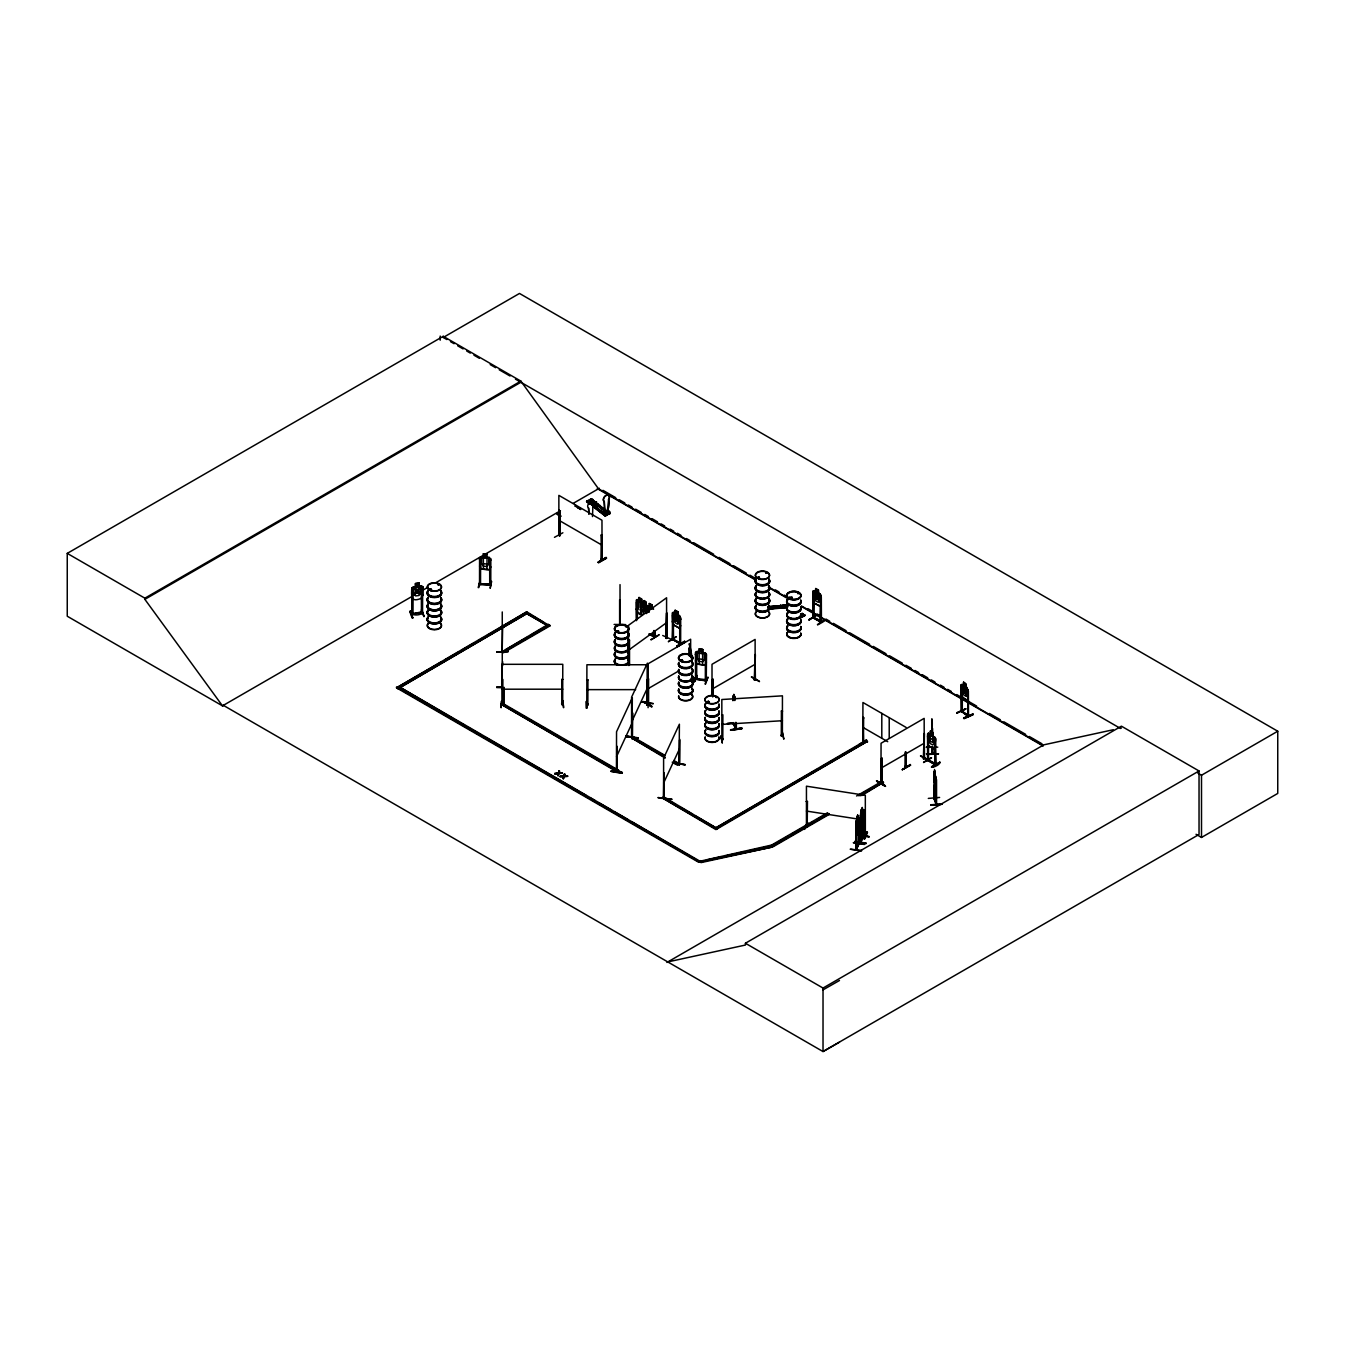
<?xml version="1.0" encoding="UTF-8"?>
<svg xmlns="http://www.w3.org/2000/svg" width="1345" height="1345" viewBox="0 0 1345 1345"><rect width="100%" height="100%" fill="white"/><g stroke="black" fill="none" stroke-linecap="round" stroke-linejoin="round"><path stroke-width="1.5" d="M931.934 733.546L931.866 718.818L932.001 722.063M614.11 624.45L625.543 624.584M932.354 734.034L930.757 733.109L930.757 732.1L932.354 733.008L932.102 728.267L932.001 729.528M931.917 721.004L932.102 727.292M932.001 729.225L932.102 724.047L932.035 726.182M932.035 731.899L931.984 733.26L931.816 727.712M592.489 516.564L592.876 506.241A3.816 2.488 -52.4 0 0 592.876 501.836A3.816 2.488 -52.4 0 0 588.555 503.702A3.816 2.488 -52.4 0 0 588.555 508.091L588.875 513.958M604.813 513.218L604.174 501.5A3.816 2.488 -52.4 0 1 604.174 497.095A3.816 2.488 -52.4 0 1 608.495 495.229A3.816 2.488 -52.4 0 1 608.495 499.634C611.269 503.803 605.872 514.513 607.049 510.932M607.183 512.075L608.629 499.735A3.816 2.488 -52.4 0 0 608.629 495.347A3.816 2.488 -52.4 0 0 604.325 497.213A3.816 2.488 -52.4 0 0 604.325 501.601L604.947 513.319M858.278 829.024C860.279 817.39 856.177 840.474 855.79 831.63M862.851 821.375C864.751 809.589 861.052 832.908 860.262 823.88M616.447 771.761L616.548 731.747L632.318 697.752L632.049 738.338L632.738 736.925M617.187 770.315L616.918 771.811L500.861 704.107L502.425 703.2L618.616 770.282L617.052 771.963L617.187 746.341L617.187 771.223M632.251 735.732L631.511 737.077M631.965 738.355L632.436 713.506M632.032 737.497L632.352 736.657M632.436 738.388L632.705 712.934M646.71 704.343L648.66 702.914L647.079 703.166M663.522 798.207L663.875 772.736L663.993 798.257L663.959 797.417M679.091 763.943C680.2 761.825 679.292 767.188 679.091 763.523L673.795 760.48M679.511 764.834L679.78 739.38M859.085 843.063L855.756 850.107L856.008 821.56L855.958 833.95M858.682 843.836L855.756 850.006M858.329 844.425L858.682 818.954L858.396 844.341M860.682 841.146C868.466 825.695 857.387 848.056 860.918 841.55M861.069 842.004L862.145 811.674L861.237 819.34M863.675 811.371L862.986 836.842L863.322 835.228M863.709 836.287L860.918 842.458M611.017 771.341C617.927 768.701 632.621 776.082 611.017 771.341L622.079 772.971M611.151 770.92L622.214 772.585M638.085 738.035L626.081 736.707L638.219 738.17M626.081 736.774L626.232 735.9L637.143 738.355M626.215 736.387L638.236 738.203M637.278 737.665L626.215 735.984M658.092 797.787C680.251 799.619 672.971 800.208 658.209 797.484M854.882 841.936L866.062 842.928M855 841.651L866.045 843.365M865.911 843.718L854.865 842.02L855.033 841.163M934.859 771.66L935.128 772.82C934.405 764.565 933.161 781.243 935.263 783.883L934.523 769.491M607.2 511.15C605.637 510.932 608.058 511.503 607.436 512.277M592.607 500.794L609.722 513.891L609.957 511.772L608.074 510.31L609.604 513.218L605.738 514.883L603.855 512.142L603.501 513.908L607.721 511.319L607.604 512.294M932.69 752.46L932.219 754.041L932.404 747.585M932.219 754.041L932.354 747.181M932.152 753.906L932.219 753.133M932.657 753.032L932.673 754.024L932.589 747.147M480.602 559.402L479.526 559.57L480.602 559.402L480.518 584.537M478.181 587.563L479.98 580.905M478.803 587.614L480.047 581.04M479.442 583.562L480.669 583.612L479.61 583.293M480.72 583.646C499.667 585.26 487.176 582.519 480.585 584.571M489.664 559.974L490.69 560.041L489.664 559.974L489.731 585.159L489.546 583.949M491.564 581.712L490.168 588.32L491.497 581.292M479.577 565.959L480.737 569.103L489.546 569.692L490.824 566.833M483.427 569.288L483.326 553.787L487.041 554.022L486.974 569.523M480.737 569.086L489.479 569.675M483.309 556.914L479.577 557.771L479.526 584.453L490.774 585.159L490.824 558.612L487.092 557.284M487.041 554.022L483.309 553.854M489.445 557.318L480.77 556.763L479.711 557.805L480.821 569.002M856.58 848.745L856.025 849.569M502.139 652.039L502.643 627.089M431.274 589.16L429.845 588.908M430.619 589.766L431.577 589.682M438.285 584.52L439.075 584.823L438.151 585.025M438.89 584.47L438.251 584.722M618.616 630.889L616.767 631.511M618.313 630.755L617.153 631.36L618.549 631.662M626.4 626.837L625.509 626.35M682.604 660.815C679.074 662.093 682.84 658.075 682.218 660.849M690.473 655.889L689.228 655.889L690.388 656.074M689.548 655.503L690.388 655.872L689.413 655.637M707.504 701.72L708.832 702.578L708.462 701.35M709.235 702.359L708.277 702.443M716.246 696.878L716.246 697.651M759.337 577.224L758.967 578.249L757.689 577.375M758.681 577.778L759.639 577.946M766.112 573.205L767.188 573.205M766.953 573.037L766.314 572.886M789.078 598.088L790.07 597.399M790.759 598.054L789.347 597.516M789.784 598.659L791.095 597.937M798.358 593.75L797.551 593.498M607.335 511.268L607.721 510.461M607.89 512.142L606.629 510.881L607.318 511.974M857.572 830.537L857.606 815.053L856.177 822.316L856.21 850.208L856.496 824.687M689.464 654.813L689.918 653.048M689.195 653.922L689.38 648.946M690.086 652.829L690.641 650.644L689.901 651.653L689.312 647.348M607.116 511.974C607.873 513.824 604.846 513.454 608.377 511.033L608.377 513.756L608.074 510.31M643.095 702.14C643.919 699.232 662.16 714.8 643.482 701.468M643.431 701.905L651.653 706.024M876.604 781.294C903.285 796.828 859.304 770.197 884.758 785.9M876.99 781.025L885.128 785.598M932.673 753.906L932.32 747.534M967.206 700.341L968.148 697.971M968.064 697.904L967.257 700.476L961.894 696.441L961.288 692.826M733.58 723.005L727.359 723.526L732.84 723.005M733.159 723.644L733.63 722.584M735.631 728.654L735.95 723.072M735.816 728.334L735.665 727.813M736.051 722.433L736.371 729.293L736.337 723.005M629.595 664.094L628.552 665.287L628.552 625.29L666.582 597.785L666.582 637.799C664.951 640.119 668.179 634.554 665.977 638.186M667.002 637.917L666.246 638.471L666.582 612.916L665.876 638.32M679.528 628.266L680.553 625.677L679.528 628.266L673.172 624.753L672.332 621.239M820.198 606.326L821.139 603.787L820.114 606.376L813.742 602.863L812.918 599.366M421.456 598.138L422.767 594.961L422.767 586.739L419.102 586.117L419.102 583.058L415.437 583.511L415.47 586.639L411.805 588.202C411.452 596.289 410.46 602.913 421.54 598.222L422.784 595.028M777.225 606.729L778.721 606.343M558.108 775.746L558.932 773.207L562.378 772.77L558.932 773.728L559.049 770.853L558.108 775.746L558.125 773.274M563.353 778.772L564.95 774.249L563.488 775.863L563.353 778.772L564.95 774.249M956.749 713.085L965.811 709.067M559.049 770.853L558.242 773.358L554.745 773.812L558.242 772.837M562.698 778.402L564.295 773.879M559.049 773.308L559.705 771.223M695.5 660.698L696.592 664.01L705.15 665.321L706.394 662.581M705.099 665.304L706.377 662.379M631.864 711.707L632.032 738.405M588.068 704.326L586.79 704.982L586.908 664.749L647.853 664.749L647.954 705.015L646.827 705.049L647.769 678.351M642.221 701.905L653.149 703.452M647.113 703.738L647.651 702.847M696.424 654.511L695.432 654.359L696.424 654.511L696.559 679.124M705.368 655.62L706.36 655.772L705.368 655.62L705.352 680.822L705.284 679.847M696.811 675.409L693.314 682.218L696.744 675.409M693.919 682.318L696.71 675.829M695.6 652.628L696.66 651.585L695.466 652.577L695.516 679.326L695.466 678.082M696.643 678.553L706.36 679.746M705.167 680.755L705.503 679.544M707.941 677.123L705.587 684.017M704.982 683.983L707.974 677.527M674.08 763.338L685.294 764.649L674.097 762.817M807.454 801.469L806.344 801.536L807.454 801.469L807.202 826.62C808.849 823.93 804.159 826.536 807.353 826.57M807.168 822.955L804.226 829.394L807.656 822.955M807.706 822.568L804.814 828.957M806.26 825.527L807.572 825.46M864.331 810.278L865.323 810.413L864.331 810.278L864.129 835.396L865.339 835.548L865.323 795.298L806.445 786.186L806.445 826.502M853.52 842.575L864.448 844.122M856.227 850.141L859.068 843.903L859.068 819.021M865.339 834.64L864.112 834.455L865.087 834.673M867.441 832.336C864.751 829.243 861.573 849.317 867.441 832.32M933.817 798.241L936.154 804.545M933.985 798.846L934.456 784.236M934.237 785.732L934.22 798.106L936.574 804.562L936.54 779.612M607.637 511.285L606.545 510.747M562.866 532.771L554.459 537.327M858.9 744.575L866.55 739.75M923.578 762.531L931.597 757.874M631.595 722.046L647.382 688.052M616.548 756.63L632.318 722.635M699.215 664.413L699.131 648.895L702.746 649.467L702.645 652.594L705.116 652.964C709.084 655.351 698.458 649.887 696.626 651.669L699.131 651.955M702.746 649.467L699.097 648.962M696.592 663.993L695.634 660.714M663.606 783.076L679.393 749.081M856.832 818.365L857.404 817.104M860.867 842.441L860.75 814.666L862.296 807.437L862.263 810.665L863.238 809.606L863.49 836.775M861.405 809.707L861.977 808.446L861.405 810.716M856.143 821.66L856.748 820.231M856.177 828.016L856.664 829.428L858.396 816.718L855.958 821.576M857.572 819.307L856.647 821.425M860.665 816.987L860.867 841.617M856.664 826.973L857.572 825.023M863.187 836.187L863.187 835.279M676.316 636.673L668.415 641.784M809.001 619.91L816.869 615.169M672.988 639.178L672.954 639.194M672.55 638.572L673.475 639.985L673.391 623.357M679.713 618.868L680.738 619.103L679.713 618.868L679.713 643.851L679.763 642.91M680.822 643.129C656.091 630.603 698.643 652.796 672.55 639.48M813.809 590.657L820.181 593.969L821.038 595.616L821.122 622.332L812.851 617.809L812.918 591.144L815.793 591.649M814.061 617.204L813.271 616.733L813.523 618.229L813.977 599.399M820.332 621.037C827.326 623.424 801.267 611.622 820.921 621.34M410.275 611.067L412.764 618.011L410.326 611.034M410.242 611.487L412.764 618.011M412.142 618.061L409.771 611.571M598.037 505.501C595.398 508.645 595.465 502.374 598.037 505.569M722.299 742.423L721.021 736.236M721.021 735.9L722.282 742.793M559.604 534.873L558.78 534.419L559.974 534.772M558.915 535.444L559.991 535.629L559.89 510.747L558.864 510.478L559.89 510.747M558.864 535.461L558.864 495.363L601.972 520.246L602.056 560.293L601.837 559.318M602.325 560.142L601.518 534.789L601.232 559.923L602.358 560.092L601.501 559.604L601.518 534.789M653.737 636L654.931 636.219L650.846 634.201M653.804 630.654C651.333 637.681 657.066 640.506 654.813 630.906M906.026 727.376L862.935 702.493L862.817 742.474L863.204 717.44L863.742 742.961L863.49 742.003M863.944 742.709L863.608 742.911M905.202 766.902L905.639 765.843L906.395 767.255L905.202 766.902L905.286 752.057M927.512 760.429L935.565 765.019L935.532 738.321L928.42 733.193L927.596 760.581L927.579 733.798L928.521 733.143M934.876 763.775L935.935 763.96L920.77 755.823M920.434 755.957L935.918 764.901L935.111 739.548L934.825 764.7L935.111 745.769M411.721 614.564L412.747 613.606M501.584 701.048L501.113 707.739L501.517 701.064M586.756 707.655L586.588 701.502M586.185 708.142L586.168 701.502M586.723 708.075L586.723 701.048L586.823 708.159M648.559 678.939L647.55 679.208L648.559 678.939L648.559 703.923L648.626 702.964M881.261 782.555L882.169 782.067L881.059 782.252M924.519 758.563L924.166 733.479L923.359 758.832L924.553 757.605L923.645 758.345M933.766 771.643L936.187 777.864L936.187 804.613L936.187 777.864M786.119 605.149L767.81 606.729M786.237 605.569L767.844 607.116M768.281 608.562L786.825 607.57L768.483 609.285M768.348 608.848L786.758 606.948L768.399 608.982M560.125 516.446L556.914 514.093L560.31 512.26M560.31 516.161L557.233 513.773L558.461 513.471M574.887 506.073L575.811 505.367M586.622 501.567L589.698 503.955L586.504 501.601L591.665 499.365M592.691 506.359L605.065 515.908L606.662 515.202L587.496 501.181M591.06 499.6L591.43 498.776L586.857 501.063L606.057 515.488L586.857 500.743M605.115 515.908L609.957 513.555M608.713 514.294L590.472 499.667M721.744 739.75C725.123 739.834 719.558 738.893 722.719 738.523L722.786 739.75L722.887 714.8L721.861 714.867M782.571 735.194L781.378 735.261M647.382 703.166L647.382 663.169L631.595 697.164L631.578 737.228M858.799 843.567L858.665 817.256M431.106 589.345L429.66 589.682M618.414 631.242L617.439 631.427M626.064 626.82L625.576 626.266M681.696 659.807L680.889 660.546M682.655 660.95L681.596 659.874M766.045 573.121L766.953 572.785M708.865 702.241C709.521 700.19 705.688 702.762 707.941 701.384M709.269 702.09L707.789 702.006M715.809 697.181L716.549 697.382M789.011 597.869L789.902 597.348M732.84 700.56L733.26 695.937L733.95 697.349M961.187 711.27L962.179 711.589M629.527 665.002L629.51 640.086L628.552 640.405L629.51 640.086M666.868 638.018L666.901 613.051M411.62 614.648C431.863 607.385 420.128 618.078 411.839 613.992L421.439 612.765M412.596 613.606L422.565 612.379M421.641 588.74L422.649 588.622L421.557 588.522L421.641 613.32M422.767 612.58L421.775 612.782M501.954 703.334L502.744 704.612L502.862 679.427L501.836 679.662M562.899 703.637L561.638 703.637M597.937 505.67L595.751 505.821M647.449 704.074L648.643 703.771L647.466 704.141L647.55 664.094L690.641 639.211L690.641 653.72M754.293 679.881L755.117 654.527L755.386 679.679L754.293 679.881L755.47 679.528M881.11 782.269L882.085 782.117M881.345 758.53L881.261 783.462L882.152 782.941L881.11 783.177M882.034 783.059L882.068 758.109M923.477 758.714L923.712 758.95M781.411 711.017L782.487 711.186L781.411 711.017L781.294 735.917L782.555 735.833M781.344 735.496L782.521 734.891L782.403 735.816M557.57 513.857L560.31 511.924M575.492 506.224L580.468 509.419M608.781 514.311L591.716 501.181M607.553 512.025L603.855 513.437L603.855 512.142M732.857 723.156L735.9 729.276M735.665 728.704L735.665 722.484M736.371 729.192L733.294 722.954L736.018 727.931M479.459 583.31L479.442 584.47M479.459 584.218L490.706 584.856M431.51 589.564L429.896 589.682M681.881 659.857L682.537 660.395L681.327 660.076M789.582 597.449L789.111 598.357L790.272 598.374M962.263 711.707L962.415 685.597L963.558 685.446L963.575 682.184L965.76 683.933L965.693 687.043L968.148 689.75L968.148 716.515L961.255 711.32L961.204 684.655L963.659 685.395L963.575 682.184L965.861 683.899L966.82 688.926L966.82 694.642L965.693 696.222L963.558 694.625L962.415 691.313M662.715 635.479L671.659 639.531M933.85 797.316L933.766 798.308M934.523 798.795L933.867 771.509L933.766 779.797M935.952 803.957L935.918 803.116M628.552 650.173L666.582 622.668M646.071 605.435L646.256 602.274C641.397 596.76 645.499 606.746 641.784 602.762L640.859 603.417L641.834 602.879M636.353 620.6L636.404 600.105L637.244 599.5L643.465 603.031M636.404 600.105L639.161 600.677L639.077 597.466L641.733 598.996L641.649 602.106L643.431 603.115M649.215 606.511L646.626 606.04M672.332 613.034L673.29 612.362L672.416 639.766L672.416 612.984M501.719 704.309L502.996 703.889M561.756 679.444L562.782 679.427L561.756 679.444L561.874 704.612L561.638 703.418L562.899 703.401L562.664 704.612L562.782 664.312L501.836 664.312L501.954 704.242M561.756 704.326L562.899 704.309M586.79 703.838L587.815 703.771M586.908 703.838L587.025 705.015M587.025 704.713L587.95 705.032M587.916 704.091L587.025 704.107M695.415 679.006L706.478 680.671M675.123 610.327L677.846 611.824L675.123 610.327L673.778 619.574L675.14 622.769L677.661 624.164L679.023 622.466L679.023 616.75L677.661 611.925M673.29 612.362L675.224 613.539L675.224 610.479M673.122 615.22L672.365 614.816L673.492 639.951M673.24 612.547L679.595 615.842L680.469 617.506L680.553 644.205L672.702 639.531M680.469 617.506L680.335 644.137M668.482 641.43L675.913 636.925M679.763 643.818L679.982 618.7M684.689 641.296L676.737 645.987L677.191 646.76L685.076 641.935L677.191 646.743M676.787 646.407L684.639 641.229M813.221 592.758L813.977 593.179M818.332 589.984L819.593 600.576L818.248 602.291L815.709 600.896L814.364 597.684L815.709 588.438L818.416 589.934L818.248 593.095L820.131 594.053M820.568 605.115L820.299 621.962L820.568 596.81M813.742 602.863L820.131 606.192M801.956 613.69L800.645 614.144L803.335 615.926L800.645 614.362L802.124 613.505L805.033 615.422L800.157 618.229M804.512 615.119L802.124 613.286M809.051 620.062L816.953 614.783L809.051 619.541M817.424 624.618C828.15 616.733 829.344 618.868 817.76 624.82M602.241 535.209L601.232 534.957M601.148 559.133L602.207 559.1M598.172 562.042L606.259 557.385L598.239 562.126M598.626 562.815L606.645 558.074L598.172 562.563M637.093 618.935L637.362 602.19M641.733 602.056L641.565 599.097M647.382 605.469L653.653 609.05L651.955 607.974L651.955 604.914L649.299 603.401L647.954 610.731M637.227 611.824C635.159 602.947 636.891 616.447 641.918 614.514M651.955 604.914L651.787 608.091M650.862 639.598C657.924 636.286 665.624 630.2 651.199 639.833M647.55 703.082L648.643 703.132M648.559 703.822L646.945 704.107M692.322 680.066L695.382 681.293L691.683 679.191M712.732 678.99L712.732 696.979M754.73 679.091L755.47 678.62L754.579 680.049L755.386 654.696M751.721 676.871L759.404 681.242M863.204 717.44L863.944 717.86M923.897 758.95L924.452 733.647M928.336 736.018L927.596 735.597L928.42 760.951L927.848 759.353M935.834 739.969L934.825 739.716M905.202 766.263L906.395 766.347M910.279 764.481L902.243 769.693L910.683 765.17M928.336 759.992L927.512 759.521L928.42 760.043M928.42 760.295L935.834 763.943M928.42 760.951L928.605 735.849M934.741 763.91L935.532 765.07M939.852 762.195C920.753 770.887 940.357 766.801 939.802 762.127M223.472 705.402L222.597 705.923L67.25 616.229L67.25 553.383L443.245 336.3L520.868 381.106L598.491 488.773L756.293 579.88A7.112 4.102 0 0 0 762.464 585.882A7.112 4.102 0 0 0 768.617 579.729M443.245 336.3L443.245 337.46L519.489 293.445L1277.75 731.226L1277.75 793.432L1201.505 837.447L1196.058 834.287M67.25 553.383L144.873 598.189L520.868 381.106M839.482 1042.173L823.022 1051.555L223.371 705.352L222.48 705.856L144.873 599.349L520.868 382.266M222.48 705.856L411.839 596.541M420.884 591.312L428.147 587.126M435.393 582.94L560.428 510.747M573.121 503.417L599.366 488.269M464.832 725.459L399.633 687.043L700.291 861.405L698.711 862.313L396.489 687.816L526.769 611.824L549.886 625.946L503.433 652.779L501.853 651.871L548.323 624.265L549.886 625.946M396.489 687.816L441.816 661.656M445.43 659.554L458.124 652.241M461.755 650.139L474.449 642.809M478.063 640.724L483.511 637.58M487.125 635.496L526.769 611.824M505.434 649.803L526.887 637.429M530.451 635.361L544.742 627.106M501.853 651.081L503.433 651.989L549.886 625.173M641.784 602.762L647.92 606.393L648.895 612.059M647.87 606.376L646.155 605.384L647.483 607.167L647.483 612.883M640.859 611.622L641.027 603.451L641.683 615.136L641.027 611.605M648.895 607.94L648.811 612.109M500.861 704.881L502.425 703.2M647.55 688.976L678.082 671.34M800.847 616.75L804.31 614.749M800.863 617.136L804.814 614.85M800.863 617.338L804.999 615.422M712.009 689.178L755.117 664.295M665.187 758.092L631.713 738.001L633.293 737.094L665.002 755.402M631.713 738.775L633.293 737.867L649.147 747.03M618.616 770.282L617.052 771.189L500.861 704.107M673.996 762.396L677.51 764.431L679.091 763.523M672.231 762.161L677.51 765.221L679.091 764.313L673.795 761.253M817.104 769.374L715.927 827.797L865.894 740.439L867.475 741.33L715.927 829.613L662.043 797.736L663.623 796.828L717.49 828.705L695.937 816.264M662.043 798.51L663.623 797.602L676.182 804.865M820.719 767.289L865.894 741.213L867.475 742.121M662.043 797.736L715.927 828.839L867.475 741.33M396.489 687.043L698.711 861.523L771.559 845.08L827.629 812.699M930.32 731.125L932.976 732.655L930.32 731.125L928.991 740.355L930.32 743.583L932.791 745.012L934.119 743.314L932.976 732.655M881.059 768.13L924.166 743.247M935.532 738.388L934.607 736.757M928.403 745.534L927.68 741.952L928.386 745.55L934.624 749.131L935.532 746.609M856.563 795.988L881.883 781.378L883.463 782.286L861.758 795.584M749.148 850.746L771.559 845.854L787.834 836.455M791.448 834.371L813.153 821.829M816.768 819.744L825.813 814.532M858.379 795.736L882.152 782.286M631.461 821.66L701.064 862.599L772.333 847.047L771.559 845.08L773.123 845.988L829.192 813.607M859.943 795.853L883.463 782.286M771.559 845.854L773.123 846.762L829.192 814.381M666.918 962.448L1043.804 744.844L1113.24 729.747M667.792 961.927L745.416 945.047L745.416 943.248L1121.411 726.165L1199.034 770.971L1199.034 834.472L823.022 1051.555L823.022 988.054L1199.034 770.971M1121.411 727.964L1120.536 728.486L515.454 379.139M1197.907 773.156L1201.505 775.241L1277.75 731.226M823.022 989.87L839.482 980.488M595.768 505.199L597.953 505.384M483.427 557.032L481.577 557.923L481.577 563.639L483.427 566.211L486.907 566.447L488.773 564.11L488.773 558.394L486.907 557.25M755.117 679.41L755.117 639.413L712.009 664.295L712.009 695.399M880.975 783.294L881.059 743.247L924.166 718.364L924.25 758.311M881.866 781.865L881.412 783.446M881.782 782.824L881.782 757.941M758.294 576.938L757.622 577.795M961.204 684.655L961.574 711.186L968.484 716.33L968.383 691.431L967.442 691.095L968.03 716.498L967.963 689.783M961.877 686.908L961.961 711.858M968.383 691.431L967.442 691.095M962.179 710.681L961.187 710.362L961.961 710.95M956.799 713.203L965.878 708.68L956.799 712.699M967.374 715.271L961.961 711.202L967.912 714.952M967.912 715.859L967.459 715.153M963.76 717.927C992.038 706.007 944.812 726.788 972.872 713.993M964.146 718.684L973.225 714.699M593.313 500.222C580.132 504.392 598.962 501.601 591.43 498.776M594.574 501.197C579.224 506.998 607.083 497.062 591.884 504.947M591.884 504.627L596.457 502.643M598.121 503.938C594.154 503.232 590.892 510.764 600.005 505.384M603.501 512.294L605.738 513.588M696.391 679.41L696.525 654.292M706.209 680.906L706.377 654.158L706.293 680.94L695.533 679.292M864.213 835.144L865.423 835.279M699.215 652.157L697.399 652.897L697.399 658.613L699.215 661.337L702.594 661.858L704.41 659.689L704.41 653.973L702.594 652.678M778.419 607.099L778.721 606.175M412.612 614.799L412.713 589.867L411.62 589.766L412.713 589.867M422.532 613.555L422.649 586.79M430.417 588.841L429.627 589.413M706.394 860.06L720.651 856.967M724.72 856.076L732.857 854.294M736.942 853.403L745.08 851.62M700.291 860.632L701.064 861.826L772.333 847.047M643.683 603.955L642.355 604.208L643.683 613.135M722.786 738.808L721.744 738.842M813.137 617.607L821.425 622.113L821.307 597.23L820.299 596.978M820.484 620.751L821.022 622.332M559.066 534.251L559.587 535.848L559.604 510.898M559.066 535.159L559.991 535.629M654.006 635.748L654.511 637.345M863.12 741.364L863.339 741.448M905.488 766.751L906.261 767.138M730.688 729.713C764.851 724.636 707.604 733.95 741.7 727.981M741.835 728.671L730.722 730.251L741.852 728.738M732.806 696.391L732.975 700.543M734.824 696.391L734.79 700.543L733.815 694.306L734.958 699.434M782.386 736.152L782.437 695.836L721.828 699.518L721.878 739.8L721.71 738.624M690.59 654.746L689.447 643.65L690.019 646.995L689.497 644.709M690.187 648.845L691.145 657.957M691.162 652.006L689.447 643.65M691.532 653.754L691.532 657.907M691.364 678.216L696.929 677.51L691.498 679.091L697.063 678.317M691.38 678.3L696.945 677.544M691.364 678.737L696.945 677.947M559.049 772.787L562.378 772.77M554.745 773.291L562.378 773.291M554.745 773.812L558.125 773.795M564.295 775.813L567.624 776.317L564.177 776.754M563.37 776.822L559.991 776.317L567.624 776.317M559.991 776.317L563.488 775.863M559.991 776.838L563.488 776.384M564.177 776.233L567.624 775.796M419.136 583.125L415.47 583.579L415.588 586.723L413.756 587.984L413.756 593.7L415.588 595.919L419.001 595.482L420.834 592.809L420.834 587.092L419.001 586.302L419.102 583.058M421.506 585.882L412.965 586.958L411.772 588.135L411.839 614.9M423.927 616.598L421.506 610.159L423.994 616.077M646.777 703.805L647.735 703.805M934.456 773.863L935.263 781.445C934.893 757.958 933.447 787.245 935.078 778.889C935.733 793.399 936.187 770.534 935.061 777.494L934.674 773.728M933.749 779.73L935.801 788.405L936.07 786.102M928.302 798.409L939.617 797.45M936.154 803.637L936.574 804.461M930.79 804.747L942.105 804.26L930.807 804.831M695.012 681.427L691.733 679.544M751.334 677.006L759.471 681.646M767.76 606.814L786.102 605.099M767.894 607.301L786.304 605.805M767.978 607.57L784.269 606.023M961.49 710.227L961.709 711.791M758.681 597.701L758.126 597.752M790.658 597.852L789.481 597.852L791.179 598.037M813.221 617.641L813.086 591.195M813.641 618.229L813.691 593.347M782.571 732.571L783.849 739.178L782.033 732.184M782.437 734.874L781.361 734.958L781.579 736.169M782.487 736.068L781.411 735.9M721.828 724.4L782.437 720.718M490.69 585.193L490.521 584.268M559.15 535.209L559.15 510.327M654.494 637.295L654.544 631.057M905.572 766.784L905.572 751.905M862.145 810.648L862.633 816.331L861.237 821.778L860.75 820.383M932.589 728.486L932.589 734.706M931.883 729.024L931.799 732.739L931.934 721.172M926.369 747.03L932.085 746.929M926.369 747.383L937.784 747.164M938.137 753.973C902.545 753.856 962.516 753.234 926.722 754.478M508.158 651.35L496.742 651.921L508.158 651.484M496.742 651.77L508.158 651.703M502.643 661.673L502.643 665.674M587.933 679.864L586.908 679.864L587.933 679.864L587.832 705.049M646.827 679.864L647.87 680.099L646.827 679.864L646.71 704.982L647.853 704.696M502.458 686.791L496.742 687.245L502.458 687.564M496.742 687.598L502.458 687.144M496.742 687.228L502.458 687.497M648.021 701.081L648.088 707.689M501.836 704.545L502.862 704.545M561.756 704.545L562.782 704.545M562.866 700.611L563.572 707.722L562.95 700.661M619.625 599.752L619.625 625.324M501.836 689.195L562.782 689.195M586.908 689.632L635.664 689.632M502.004 703.048L504.224 703.048M502.004 703.822L504.224 703.822L504.224 687.396M864.297 834.186L864.331 835.43M865.104 835.548L865.104 834.64M648.273 703.67L648.273 678.788M483.427 558.04L486.907 558.276M483.427 563.757L486.907 563.992M758.967 577.022L757.79 577.829M708.277 701.485L709.387 702.04M696.508 678.233L695.449 679.275M642.086 702.124L653.166 703.805M674.097 763.153L685.177 764.851M864.566 838.692L866.836 832.236M853.386 842.794L864.465 844.475M861.54 850.494C843.449 848.174 849.788 849.317 861.523 850.931M699.215 653.166L702.662 653.821M699.215 658.882L702.594 659.403M696.71 663.842L705.049 665.119M861.203 809.505L860.363 815.759L863.271 809.505M856.748 817.172L856.614 832.505M806.445 811.069L865.323 820.181M858.009 835.144L869.072 836.859M936.305 803.839L934.287 798.19M421.523 609.638L424.011 616.464M759.017 577.308L758.126 577.846M906.009 767.423L906.026 752.477M931.833 747.232L931.799 748.039M502.257 687.16L502.257 611.958M679.561 615.926L677.745 614.934L677.846 611.824M673.24 624.685L679.629 628.216M586.857 501.063L605.654 515.656M605.771 515.589L605.384 513.74M931.211 757.739L923.628 762.178M649.299 603.602L651.787 605.015M641.565 603.182L639.077 601.753L639.077 607.469M651.787 609.1L649.299 607.688L649.299 611.487M637.093 602.358L636.353 601.938L636.639 620.432M755.386 678.67L754.579 679.41M637.143 611.874L641.834 614.564M862.969 742.558L863.658 718.028M905.286 766.953L906.11 767.423L906.311 752.326M650.56 634.369L653.72 636.168M649.265 633.949L654.78 637.042M648.979 634.117L654.544 637.278M643.482 701.804L651.669 706.545M443.245 337.46L446.859 339.545M450.474 341.63L454.089 343.715M457.687 345.799L463.1 348.927M466.715 351.011L470.33 353.096M473.944 355.181L479.358 358.308M490.185 364.562L495.599 367.689M499.214 369.774L510.041 376.012M602.997 490.353L615.691 497.684M619.322 499.785L624.769 502.929M628.384 505.014L632.015 507.115M635.647 509.2L641.094 512.344M644.726 514.446L648.34 516.547M651.972 518.632L657.419 521.776M661.051 523.878L664.665 525.962M670.113 529.106L673.744 531.208M677.376 533.292L680.99 535.394M686.438 538.538L690.069 540.623M693.701 542.724L713.657 554.241M719.087 557.385L729.982 563.673M733.597 565.757L746.307 573.088M749.922 575.189L755.369 578.333M775.325 589.85L778.957 591.951M784.387 595.078L788.019 597.18M807.975 608.697L813.422 611.841M817.054 613.942L820.669 616.027M826.116 619.171L829.747 621.272M833.379 623.357L846.072 630.687M849.704 632.789L869.66 644.305M873.275 646.407L885.985 653.737M889.6 655.822L902.31 663.169M905.925 665.254L911.372 668.398M915.003 670.499L918.635 672.584M922.266 674.686L927.697 677.83M931.328 679.914L934.96 682.016M940.39 685.16L944.022 687.245M947.653 689.346L951.285 691.431M956.732 694.575L960.347 696.676M963.978 698.761L976.672 706.108M989.382 713.438L1000.26 719.709M1003.891 721.811L1025.663 734.37M1029.278 736.472L1041.988 743.802M769.004 587.21L787.144 597.684M801.654 606.074L1042.913 745.365M597.298 488.605L755.638 580.014M768.382 587.378L786.573 597.886M801.132 606.292L1043.182 746.038M558.864 520.246L601.972 545.129M927.562 736.707L935.532 741.28M862.935 727.376L887.717 741.683M646.071 602.375L643.599 600.946L643.599 604.006M881.883 782.151L883.463 783.059M528.568 613.639L542.943 621.928M652.661 749.047L663.236 755.15M631.713 738.001L665.187 757.319M504.24 705.015L518.766 713.405M522.398 715.506L560.529 737.514M564.16 739.615L614.984 768.953M679.78 806.933L692.356 814.196M468.447 727.561L481.14 734.874M484.755 736.959L586.185 795.517M589.799 797.619L595.23 800.746M598.861 802.847L611.538 810.161M615.153 812.262L627.829 819.576M745.416 943.248L823.022 988.054M421.422 585.916L422.784 586.807M961.961 684.235L967.206 688.186M591.413 499.079L609.957 513.386M587.748 500.693L606.629 515.236M592.876 506.241L605.166 515.875M588.555 508.091L589.009 514.076M580.754 509.503L577.694 506.83M557.267 513.252L560.915 516.11M557.267 513.571L560.697 516.194M972.889 714.397L963.827 718.415M771.559 845.08L772.333 846.274M820.046 594.103L820.954 595.616M679.477 615.976L680.368 617.506M734.017 695.348L734.622 696.592M734.017 696.357L734.622 697.618M733.109 695.953L734.79 699.417M646.222 613.606L644.81 609.924C643.767 614.093 640.64 610.748 644.255 608.915L642.591 604.477L644.776 608.528C645.734 604.493 648.895 607.94 645.348 609.571L646.474 612.446M639.077 609.924L637.732 606.713L639.077 597.466M942.105 804.243L930.807 805.184M786.153 604.779L786.758 607.167M720.937 736.303L722.198 742.86M931.883 728.788L931.984 730.823M932.035 723.072L932.068 727.124M1201.505 775.241L1201.505 837.447M935.447 738.371L935.447 746.542M932.287 722.618L932.186 734.723M931.917 747.198L931.917 748.173M889.213 717.658L889.213 738.388M881.799 713.388L881.799 738.27M863.154 809.471L862.986 836.842M860.262 815.709L860.363 842.508M857.723 815.07L857.69 818.315M783.311 607.284L782.689 605.317M779.411 607.654L778.789 605.687M777.343 607.839L776.721 605.889M713.018 679.158L713.018 695.13M712.295 679.578L712.295 695.567M702.628 649.551L702.645 664.934M691.28 653.182L691.28 657.318M690.153 653.704L689.346 647.92L689.346 653.636M679.511 739.952L679.477 764.901M679.124 764.784L679.393 724.198L663.606 758.193L663.589 798.257M654.09 630.486L654.09 636.706M637.362 610.479L637.362 618.784M629.191 639.951L629.04 665.422M628.872 640.556L628.804 665.489M620.028 584.621L620.028 625.324M440.202 336.065L440.202 340.184M421.557 588.522L421.523 613.639M412.629 589.648L412.629 614.833M144.873 598.189L144.873 599.349M768.718 586.151A7.229 4.169 0 0 1 762.464 592.422A7.229 4.169 0 0 1 756.193 586.151M768.617 586.588A7.112 4.102 0 0 1 762.464 592.758A7.112 4.102 0 0 1 756.293 586.588M768.651 592.103A7.145 4.119 0 0 1 762.464 598.29A7.145 4.119 0 0 1 756.277 592.103M768.651 592.338A7.145 4.119 0 0 1 762.464 598.525A7.145 4.119 0 0 1 756.277 592.338M768.718 579.291A7.229 4.169 0 0 1 762.464 585.546A7.229 4.169 0 0 1 756.193 579.291M768.634 585.428A7.128 4.119 0 0 1 762.464 591.615A7.128 4.119 0 0 1 756.293 585.428M768.718 585.798A7.229 4.169 0 0 1 762.464 592.069A7.229 4.169 0 0 1 756.193 585.798M768.718 578.938A7.229 4.169 0 0 1 762.464 585.193A7.229 4.169 0 0 1 756.193 578.938M768.634 578.569A7.128 4.119 0 0 1 762.464 584.739A7.128 4.119 0 0 1 756.293 578.569M768.718 605.721A7.229 4.169 0 0 1 762.464 611.992A7.229 4.169 0 0 1 756.193 605.721M768.634 606.158A7.128 4.119 0 0 1 762.464 612.328A7.128 4.119 0 0 1 756.293 606.158M768.651 611.672A7.145 4.119 0 0 1 762.464 617.859A7.145 4.119 0 0 1 756.277 611.672M768.617 592.977A7.112 4.102 0 0 1 762.464 599.13A7.112 4.102 0 0 1 756.293 592.977M768.651 611.908A7.145 4.119 0 0 1 762.464 618.095A7.145 4.119 0 0 1 756.277 611.908M768.651 592.624A7.145 4.119 0 0 1 762.464 598.811A7.145 4.119 0 0 1 756.277 592.624M768.718 598.861A7.229 4.169 0 0 1 762.464 605.115A7.229 4.169 0 0 1 756.193 598.861M768.634 604.998A7.128 4.119 0 0 1 762.464 611.185A7.128 4.119 0 0 1 756.293 604.998M768.617 599.298A7.112 4.102 0 0 1 762.464 605.452A7.112 4.102 0 0 1 756.293 599.298M768.718 605.368A7.229 4.169 0 0 1 762.464 611.639A7.229 4.169 0 0 1 756.193 605.368M768.718 598.508A7.229 4.169 0 0 1 762.464 604.762A7.229 4.169 0 0 1 756.193 598.508M768.634 598.138A7.128 4.119 0 0 1 762.464 604.308A7.128 4.119 0 0 1 756.293 598.138M627.863 639.867A7.229 4.169 0 0 1 621.609 646.121A7.229 4.169 0 0 1 615.337 639.867M627.762 640.304A7.112 4.102 0 0 1 621.609 646.457A7.112 4.102 0 0 1 615.438 640.304M627.745 645.667A7.095 4.102 0 0 1 621.609 651.821A7.095 4.102 0 0 1 615.455 645.667M627.779 646.02A7.128 4.119 0 0 1 621.609 652.191A7.128 4.119 0 0 1 615.438 646.02M627.863 633.007A7.229 4.169 0 0 1 621.609 639.262A7.229 4.169 0 0 1 615.337 633.007M627.779 639.144A7.128 4.119 0 0 1 621.609 645.314A7.128 4.119 0 0 1 615.438 639.144M627.779 633.428A7.128 4.119 0 0 1 621.609 639.598A7.128 4.119 0 0 1 615.438 633.428M627.863 639.514A7.229 4.169 0 0 1 621.609 645.768A7.229 4.169 0 0 1 615.337 639.514M627.863 632.654A7.229 4.169 0 0 1 621.609 638.909A7.229 4.169 0 0 1 615.337 632.654M627.779 632.284A7.128 4.119 0 0 1 621.609 638.455A7.128 4.119 0 0 1 615.438 632.284M627.863 659.437A7.229 4.169 0 0 1 625.223 665.136M617.994 665.136A7.229 4.169 0 0 1 615.337 659.437M627.796 646.323A7.145 4.119 0 0 1 621.609 652.51A7.145 4.119 0 0 1 615.422 646.323M627.779 659.857A7.128 4.119 0 0 1 626.652 664.833M616.565 664.833A7.128 4.119 0 0 1 615.438 659.857M627.745 646.693A7.095 4.102 0 0 1 621.609 652.846A7.095 4.102 0 0 1 615.455 646.693M627.863 652.577A7.229 4.169 0 0 1 621.609 658.831A7.229 4.169 0 0 1 615.337 652.577M627.762 658.714A7.112 4.102 0 0 1 621.609 664.884A7.112 4.102 0 0 1 615.438 658.714M627.762 652.997A7.112 4.102 0 0 1 621.609 659.168A7.112 4.102 0 0 1 615.438 652.997M627.863 659.084A7.229 4.169 0 0 1 623.475 665.203M619.726 665.203A7.229 4.169 0 0 1 615.337 659.084M627.863 652.224A7.229 4.169 0 0 1 621.609 658.478A7.229 4.169 0 0 1 615.337 652.224M627.779 651.854A7.128 4.119 0 0 1 621.609 658.024A7.128 4.119 0 0 1 615.438 651.854M691.834 674.955A7.145 4.119 0 0 1 686.589 681.091A7.145 4.119 0 0 1 678.754 675.947M691.834 662.581A7.128 4.119 0 0 1 686.589 668.717A7.128 4.119 0 0 1 678.771 663.573M691.834 661.421A7.128 4.119 0 0 1 686.589 667.557A7.128 4.119 0 0 1 678.771 662.412M691.834 669.44A7.128 4.119 0 0 1 686.589 675.577A7.128 4.119 0 0 1 678.771 670.432M691.918 669.02A7.229 4.169 0 0 1 686.589 675.24A7.229 4.169 0 0 1 678.67 670.029M691.918 668.667A7.229 4.169 0 0 1 686.589 674.887A7.229 4.169 0 0 1 678.67 669.659M691.918 662.143A7.229 4.169 0 0 1 686.589 668.364A7.229 4.169 0 0 1 678.67 663.152M691.918 661.79A7.229 4.169 0 0 1 686.589 668.011A7.229 4.169 0 0 1 678.67 662.799M691.834 668.297A7.128 4.119 0 0 1 686.589 674.433A7.128 4.119 0 0 1 678.771 669.289M691.834 675.19A7.128 4.119 0 0 1 686.589 681.327A7.128 4.119 0 0 1 678.771 676.182M691.834 675.459A7.145 4.119 0 0 1 686.589 681.612A7.145 4.119 0 0 1 678.754 676.468M691.834 680.99A7.128 4.119 0 0 1 686.589 687.127A7.128 4.119 0 0 1 678.771 681.982M691.834 689.01A7.128 4.119 0 0 1 686.589 695.146A7.128 4.119 0 0 1 678.771 690.002M691.918 688.59A7.229 4.169 0 0 1 686.589 694.81A7.229 4.169 0 0 1 678.67 689.598M691.918 688.236A7.229 4.169 0 0 1 686.589 694.457A7.229 4.169 0 0 1 678.67 689.228M691.834 687.867A7.128 4.119 0 0 1 686.589 694.003A7.128 4.119 0 0 1 678.771 688.859M691.918 681.713A7.229 4.169 0 0 1 686.589 687.934A7.229 4.169 0 0 1 678.67 682.722M691.918 681.36A7.229 4.169 0 0 1 686.589 687.581A7.229 4.169 0 0 1 678.67 682.369M691.834 682.15A7.128 4.119 0 0 1 686.589 688.287A7.128 4.119 0 0 1 678.771 683.142M691.834 694.76A7.128 4.119 0 0 1 686.589 700.896A7.128 4.119 0 0 1 678.771 695.752M691.801 694.39A7.095 4.102 0 0 1 687.497 700.392A7.095 4.102 0 0 1 678.553 696.441M691.801 675.846A7.095 4.102 0 0 1 687.497 681.848A7.095 4.102 0 0 1 678.553 677.897M800.83 607.57A7.229 4.169 0 0 1 792.911 612.782A7.229 4.169 0 0 1 787.582 606.561M800.729 607.974A7.128 4.119 0 0 1 792.911 613.118A7.128 4.119 0 0 1 787.682 606.982M800.931 614.413A7.078 4.085 0 0 1 792.02 618.364A7.078 4.085 0 0 1 787.716 612.362M800.746 613.724A7.145 4.119 0 0 1 792.911 618.885A7.128 4.119 0 0 1 787.682 612.816A7.145 4.119 0 0 0 792.911 618.885A7.128 4.119 0 0 0 800.729 613.808M800.83 600.694A7.229 4.169 0 0 1 792.911 605.922A7.229 4.169 0 0 1 787.582 599.685M788.742 598.828A7.229 4.169 0 0 1 791.986 597.752M800.729 606.83A7.112 4.102 0 0 1 792.928 611.958A7.112 4.102 0 0 1 787.682 605.838M800.729 601.114A7.112 4.102 0 0 1 792.928 606.242A7.112 4.102 0 0 1 787.682 600.122M788.826 599.282A7.112 4.102 0 0 1 792.003 598.206M800.83 607.217A7.229 4.169 0 0 1 792.911 612.429A7.229 4.169 0 0 1 787.582 606.208M800.83 600.341A7.229 4.169 0 0 1 792.911 605.569A7.229 4.169 0 0 1 787.582 599.332M788.742 598.475A7.229 4.169 0 0 1 791.986 597.399M800.729 599.971A7.112 4.102 0 0 1 792.928 605.099A7.112 4.102 0 0 1 787.682 598.979M788.826 598.121A7.112 4.102 0 0 1 792.003 597.062M800.83 627.14A7.229 4.169 0 0 1 792.911 632.352A7.229 4.169 0 0 1 787.582 626.131M800.729 627.543A7.128 4.119 0 0 1 792.911 632.688A7.128 4.119 0 0 1 787.682 626.551M800.931 633.983A7.078 4.085 0 0 1 792.02 637.933A7.078 4.085 0 0 1 787.716 631.931M800.947 615.438A7.095 4.102 0 0 1 792.02 619.389A7.095 4.102 0 0 1 787.699 613.387M800.746 633.075A7.145 4.119 0 0 1 792.911 638.219A7.145 4.119 0 0 1 787.666 632.083M800.746 633.293A7.145 4.119 0 0 1 792.911 638.455A7.145 4.119 0 0 1 787.666 632.301M800.83 620.264A7.229 4.169 0 0 1 792.911 625.492A7.229 4.169 0 0 1 787.582 619.255M800.729 626.4A7.128 4.119 0 0 1 792.911 631.545A7.128 4.119 0 0 1 787.682 625.408M800.729 620.684A7.128 4.119 0 0 1 792.911 625.828A7.128 4.119 0 0 1 787.682 619.692M800.83 626.787A7.229 4.169 0 0 1 792.911 631.999A7.229 4.169 0 0 1 787.582 625.778M800.83 619.91A7.229 4.169 0 0 1 792.911 625.139A7.229 4.169 0 0 1 787.582 618.902M800.729 619.541A7.112 4.102 0 0 1 792.928 624.668A7.112 4.102 0 0 1 787.682 618.549M440.656 597.886A7.229 4.169 0 0 1 434.401 604.14A7.229 4.169 0 0 1 428.13 597.886M440.572 598.323A7.128 4.119 0 0 1 434.401 604.493A7.128 4.119 0 0 1 428.231 598.323M440.572 604.073A7.128 4.119 0 0 1 434.401 610.243A7.128 4.119 0 0 1 428.231 604.073M440.656 591.027A7.229 4.169 0 0 1 434.401 597.281A7.229 4.169 0 0 1 428.13 591.027M440.555 597.163A7.112 4.102 0 0 1 434.401 603.333A7.112 4.102 0 0 1 428.231 597.163M440.572 591.447A7.128 4.119 0 0 1 434.401 597.617A7.128 4.119 0 0 1 428.231 591.447M440.656 597.533A7.229 4.169 0 0 1 434.401 603.787A7.229 4.169 0 0 1 428.13 597.533M440.656 590.674A7.229 4.169 0 0 1 434.401 596.928A7.229 4.169 0 0 1 428.13 590.674M440.572 590.304A7.128 4.119 0 0 1 434.401 596.474A7.128 4.119 0 0 1 428.231 590.304M440.656 617.456A7.229 4.169 0 0 1 434.401 623.71A7.229 4.169 0 0 1 428.13 617.456M440.572 617.893A7.128 4.119 0 0 1 434.401 624.063A7.128 4.119 0 0 1 428.231 617.893M440.538 623.256A7.078 4.085 0 0 1 434.401 629.393A7.078 4.085 0 0 1 428.265 623.256M440.572 623.609A7.128 4.119 0 0 1 434.401 629.796A7.128 4.119 0 0 1 428.231 623.609M440.656 610.596A7.229 4.169 0 0 1 434.401 616.851A7.229 4.169 0 0 1 428.13 610.596M440.555 616.733A7.112 4.102 0 0 1 434.401 622.903A7.112 4.102 0 0 1 428.231 616.733M440.572 611.017A7.128 4.119 0 0 1 434.401 617.187A7.128 4.119 0 0 1 428.231 611.017M440.656 617.103A7.229 4.169 0 0 1 434.401 623.357A7.229 4.169 0 0 1 428.13 617.103M440.656 610.243A7.229 4.169 0 0 1 434.401 616.498A7.229 4.169 0 0 1 428.13 610.243M440.572 609.873A7.128 4.119 0 0 1 434.401 616.044A7.128 4.119 0 0 1 428.231 609.873M719.037 711.555A7.229 4.169 0 0 1 711.118 716.784A7.229 4.169 0 0 1 705.806 710.547M719.037 704.696A7.229 4.169 0 0 1 711.118 709.908A7.229 4.169 0 0 1 705.806 703.687M719.037 711.202A7.229 4.169 0 0 1 711.118 716.431A7.229 4.169 0 0 1 705.806 710.194M719.037 704.343A7.229 4.169 0 0 1 711.118 709.555A7.229 4.169 0 0 1 705.806 703.334M718.936 705.116A7.128 4.119 0 0 1 712.06 710.294A7.128 4.119 0 0 1 705.167 705.116M718.936 703.956A7.128 4.119 0 0 1 712.06 709.134A7.128 4.119 0 0 1 705.167 703.956M718.936 711.976A7.128 4.119 0 0 1 712.06 717.154A7.128 4.119 0 0 1 705.167 711.976M718.936 710.816A7.128 4.119 0 0 1 712.06 716.011A7.128 4.119 0 0 1 705.167 710.816M718.953 717.995A7.145 4.119 0 0 1 712.06 723.173A7.145 4.119 0 0 1 705.167 718.011M705.167 717.995A7.145 4.119 0 0 0 712.06 723.173A7.145 4.119 0 0 0 718.953 718.011M719.037 731.125A7.229 4.169 0 0 1 711.118 736.354A7.229 4.169 0 0 1 705.806 730.116M718.919 718.364A7.095 4.102 0 0 1 712.06 723.526A7.095 4.102 0 0 1 705.2 718.364M718.919 736.925A7.095 4.102 0 0 1 712.06 742.087A7.095 4.102 0 0 1 705.2 736.925M719.037 724.266A7.229 4.169 0 0 1 711.118 729.478A7.229 4.169 0 0 1 705.806 723.257M719.037 730.772A7.229 4.169 0 0 1 711.118 736.001A7.229 4.169 0 0 1 705.806 729.763M719.037 723.913A7.229 4.169 0 0 1 711.118 729.125A7.229 4.169 0 0 1 705.806 722.904M718.936 724.686A7.128 4.119 0 0 1 712.06 729.864A7.128 4.119 0 0 1 705.167 724.686M718.936 723.526A7.128 4.119 0 0 1 712.06 728.704A7.128 4.119 0 0 1 705.167 723.526M718.936 731.545A7.128 4.119 0 0 1 712.06 736.724A7.128 4.119 0 0 1 705.167 731.545M718.936 730.385A7.128 4.119 0 0 1 712.06 735.58A7.128 4.119 0 0 1 705.167 730.385M718.953 737.295A7.145 4.119 0 0 1 712.06 742.49A7.145 4.119 0 0 1 705.167 737.295M577.543 507.519A3.816 2.488 -52.4 0 1 579.695 508.78M577.678 507.637A3.816 2.488 -52.4 0 1 579.846 508.898M861.052 814.414L861.019 821.61L861.859 816.835C863.305 824.25 862.733 801.502 861.876 815.44L861.086 814.246M966.752 695.735L965.222 691.061L966.685 688.758L965.929 688.102L964.718 689.985L962.97 685.799L964.281 690.338C961.288 691.952 963.844 695.516 964.769 691.38L966.618 695.802M678.889 623.576L676.518 619.406C675.358 623.559 672.466 620.364 675.947 618.414L674.249 613.976L676.485 618.011C677.476 613.959 680.704 617.372 677.073 619.053L678.889 623.576M819.475 601.686L817.104 597.516C816.112 601.686 812.935 598.525 816.533 596.524L814.835 592.103L817.054 596.138C818.046 592.069 821.291 595.482 817.642 597.163L819.475 601.686M420.464 594.053L419.287 594.305L417.269 591.598L414.092 594.978L416.496 591.027L414.21 587.815L417.219 590.236L420.329 587.042L418.009 590.858L420.464 594.053M858.144 834.926L869.173 836.624L858.144 834.926M690.641 654.326L690.641 654.326M910.33 764.901L902.243 769.693L910.38 764.986M939.852 762.548L931.766 767.339L939.852 762.548M526.769 613.639L398.053 688.724L526.769 613.639M418.396 583.831L416.193 584.1L416.193 585.125L418.396 584.84L418.396 583.831M419.001 587.328L415.588 587.748L415.588 593.464L419.001 593.027L419.001 587.328M486.285 554.661L484.049 554.51L484.049 555.535L486.285 555.687L486.285 554.661M701.989 650.038L699.82 649.702L699.82 650.711L701.989 651.047L701.989 650.038M817.794 590.304L816.163 589.396L817.794 591.312L817.794 590.304M818.248 594.12L815.709 592.725L815.709 598.441L818.248 599.836L818.248 594.12M677.207 612.177L675.593 611.286L677.207 613.202L677.207 612.177M677.661 616.01L675.14 614.615L675.14 620.331L677.661 621.726L677.661 616.01M641.111 599.349L639.514 598.441L641.111 600.374L641.111 599.349M651.333 605.284L649.736 604.359L651.333 606.292L651.333 605.284M932.791 736.841L930.32 735.412L930.32 741.129L932.791 742.558L932.791 736.841M645.718 602.577L644.12 601.652L645.718 603.602L645.718 602.577M646.155 606.393L643.683 604.964L643.683 610.68L646.155 612.109L646.155 606.393M546.759 625.173L525.206 612.732L546.759 625.173M965.306 684.201L963.928 683.176L965.306 685.227L965.306 684.201M965.693 688.068L963.575 686.421L963.558 692.171L965.693 693.785L965.693 688.068M784.69 607.15L784.085 604.981L784.69 607.15M781.243 607.469L780.638 605.3L781.243 607.469M758.883 578.686A7.145 4.119 0 0 0 769.592 575.122A7.145 4.119 0 0 0 758.883 571.541A7.145 4.119 0 0 0 758.883 578.686M758.916 578.989A7.095 4.102 0 0 0 769.559 575.441A7.095 4.102 0 0 0 758.916 571.894A7.095 4.102 0 0 0 758.916 578.989M618.028 632.167A7.145 4.119 0 0 0 628.754 628.603A7.145 4.119 0 0 0 618.028 625.021A7.145 4.119 0 0 0 618.028 632.167M618.061 632.722A7.095 4.102 0 0 0 628.703 629.174A7.095 4.102 0 0 0 618.061 625.627A7.095 4.102 0 0 0 618.061 632.722M618.028 632.385A7.145 4.119 0 0 0 628.754 628.821A7.145 4.119 0 0 0 618.028 625.257A7.145 4.119 0 0 0 618.028 632.385M682.083 661.32A7.145 4.119 0 0 0 692.793 657.739A7.145 4.119 0 0 0 682.083 654.174A7.145 4.119 0 0 0 682.083 661.32M682.1 661.875A7.095 4.102 0 0 0 692.759 658.327A7.095 4.102 0 0 0 682.1 654.78A7.095 4.102 0 0 0 682.1 661.875M682.083 661.538A7.145 4.119 0 0 0 692.793 657.974A7.145 4.119 0 0 0 682.083 654.393A7.145 4.119 0 0 0 682.083 661.538M790.288 598.811A7.112 4.102 0 0 0 800.964 595.263A7.112 4.102 0 0 0 790.288 591.699A7.112 4.102 0 0 0 790.288 598.811M790.305 599.416A7.095 4.102 0 0 0 800.947 595.869A7.095 4.102 0 0 0 790.305 592.321A7.095 4.102 0 0 0 790.305 599.416M788.792 598.424A7.145 4.119 0 0 0 800.746 596.575A7.145 4.119 0 0 0 792.003 591.514A7.145 4.119 0 0 0 788.792 598.424M430.82 590.421A7.145 4.119 0 0 0 441.547 586.84A7.145 4.119 0 0 0 430.82 583.276A7.145 4.119 0 0 0 430.82 590.421M434.401 609.823A7.078 4.085 0 0 0 440.538 603.686A7.145 4.119 0 0 1 434.401 610.025A7.145 4.119 0 0 1 428.214 603.838A7.078 4.085 0 0 0 434.401 609.823M430.854 590.741A7.095 4.102 0 0 0 441.496 587.193A7.095 4.102 0 0 0 430.854 583.646A7.095 4.102 0 0 0 430.854 590.741M434.401 610.865A7.112 4.102 0 0 0 440.555 604.695A7.095 4.102 0 0 1 434.401 610.865A7.095 4.102 0 0 1 428.248 604.712A7.112 4.102 0 0 0 434.401 610.865M708.479 703.065A7.145 4.119 0 0 0 719.205 699.484A7.145 4.119 0 0 0 708.479 695.92A7.145 4.119 0 0 0 708.479 703.065M708.512 703.418A7.095 4.102 0 0 0 719.155 699.871A7.095 4.102 0 0 0 708.512 696.307A7.095 4.102 0 0 0 708.512 703.418M712.06 722.517A7.095 4.102 0 0 0 718.919 717.356A7.095 4.102 0 0 1 712.06 722.484A7.095 4.102 0 0 1 705.2 717.356A7.095 4.102 0 0 0 712.06 722.484"/></g></svg>
